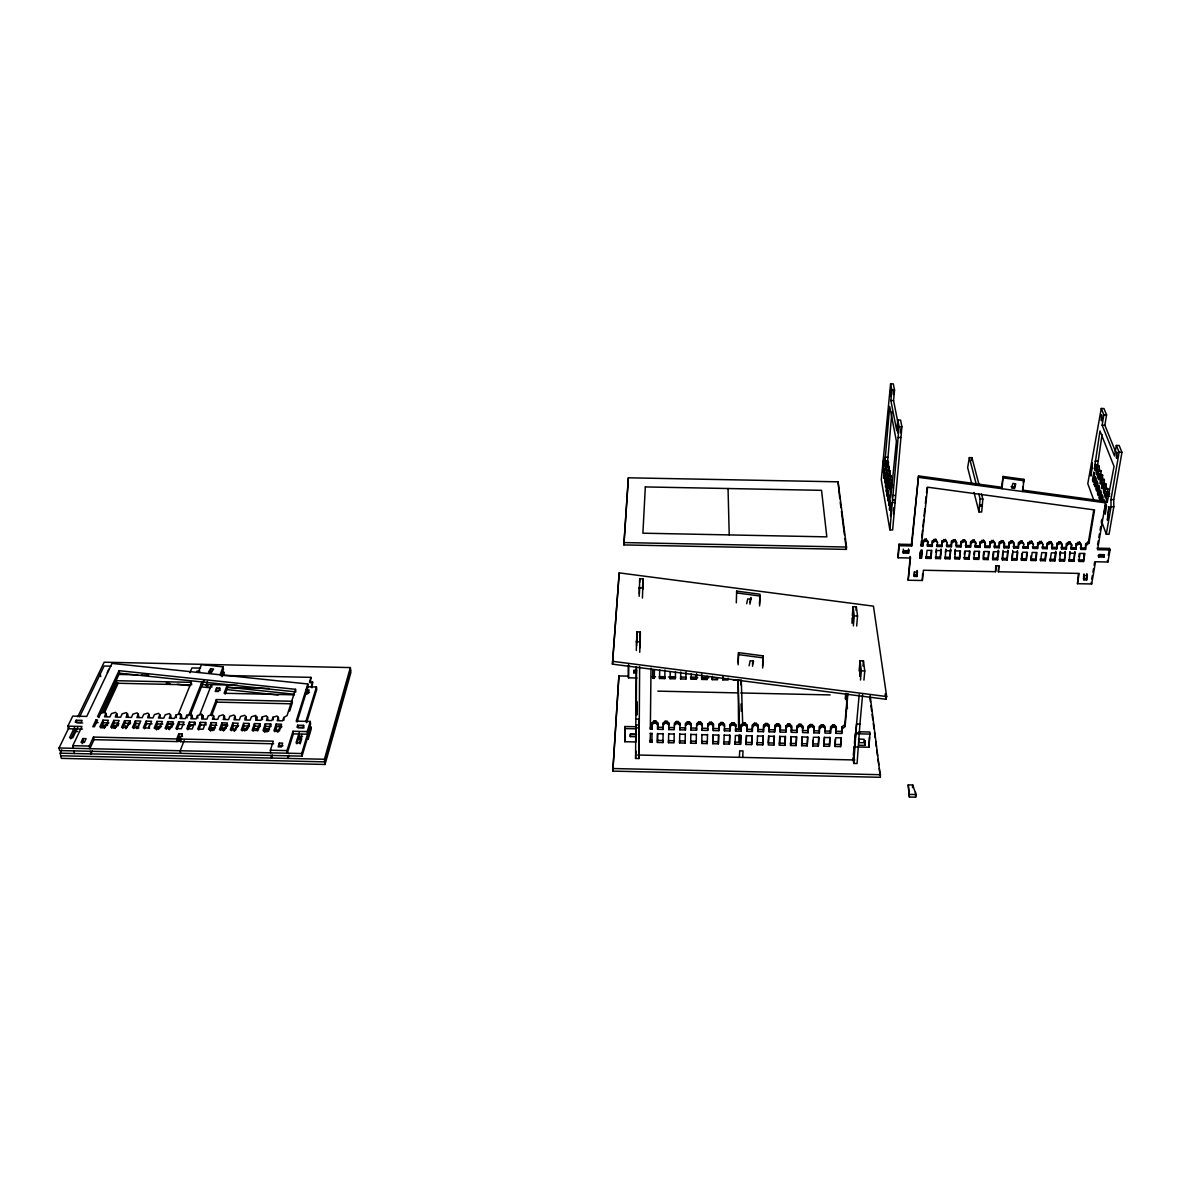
<?xml version="1.0" encoding="UTF-8"?>
<svg xmlns="http://www.w3.org/2000/svg" width="1181" height="1181" viewBox="0 0 1181 1181"><rect width="100%" height="100%" fill="white"/><g stroke="black" fill="none" stroke-linecap="round" stroke-linejoin="round"><path stroke-width="1.5" d="M623.878 544.913L628.366 477.803L838.067 481.833L846.526 547.039L846.349 549.386L623.878 544.913L628.366 477.803M635.54 741.948L624.749 741.712L624.764 728.574L624.882 726.507L635.718 726.743M624.882 726.507L624.749 741.712M700.466 722.034L702.267 723.835L702.267 725.902L700.466 724.101L700.466 722.034L698.606 721.99L696.701 723.717L696.569 730.183L690.988 730.065L691.018 727.998L696.569 728.116L696.569 730.183M628.469 677.805L628.499 665.006L628.469 677.805L637.017 677.997M696.701 723.717L696.687 725.784L698.606 724.056L698.606 721.99M636.397 736.737L630.3 736.59L630.314 733.962L636.411 734.11M636.648 672.89L633.754 672.816L633.769 670.262L636.662 670.321M696.185 743.336L696.2 741.255L690.664 741.122L690.649 743.203L696.185 743.336L696.391 734.257M696.436 679.296L696.539 674.011L696.436 679.296L691.151 679.178L691.165 677.304L696.436 677.422M890.592 383.825L881.292 479.722L889.884 529.9L892.629 529.959L901.915 426.74L900.572 420.067L897.752 420.023L896.748 430.74L890.858 400.521L891.817 390.025L890.592 383.825L893.294 383.869L894.548 390.07L893.574 400.566L898.136 423.684M639.069 754.895L638.891 758.527L635.585 758.453L636.219 666.645M635.821 741.963L635.998 726.758M636.308 650.495L636.884 631.924L640.309 631.997L640.235 642.375M636.279 714.918L636.529 667.531M636.618 645.638L636.648 640.515L636.544 642.494M636.5 715.406L636.677 709.117M636.839 640.574L636.884 631.924M637.09 714.756L636.972 701.78L636.987 706.799L637.164 703.477M639.187 596.302L639.718 578.808L642.981 578.867L642.907 588.994M639.364 593.748L639.497 586.942L639.393 588.743M888.26 467.646L888.378 462.066L885.706 462.007L885.086 466.687L884.702 464.502L889.706 406.456L896.394 441.177L890.681 498.249L889.692 484.313L892.556 485.125L889.824 485.081M889.057 472.046L889.175 466.451L886.488 466.392L885.868 471.071L885.706 462.007M889.854 476.504L889.972 470.865L887.285 470.82L886.651 475.515L886.488 466.392M889.692 484.313L889.042 489.037L889.013 482.852L891.729 482.911L891.729 480.593L888.88 479.781L888.245 484.49L888.201 478.335L890.902 478.394L890.917 476.076L888.082 475.279L887.448 479.973L887.285 470.82M887.477 463.262L891.921 411.948M888.201 478.335L888.082 475.279M889.013 482.852L888.88 479.781M889.884 529.9L899.081 426.695L897.752 420.023M639.689 582.174L639.718 578.808M638.891 758.527L639.29 719.17L635.939 719.096M639.054 755.855L639.644 666.527M639.733 652.311L640.309 631.997M639.94 647.705L640.072 640.589L639.969 642.567M642.449 598.073L642.774 587.001L642.671 588.817M691.121 723.584L691.106 725.651L689.305 723.85L687.431 723.805L685.526 725.533L685.556 723.466L687.46 721.739L689.32 721.783L691.121 723.584L690.988 730.065M859.93 724.115L857.066 763.531L853.73 763.457L856.55 724.042L859.93 724.115L862.602 694.782M689.305 723.85L689.32 721.783M650.214 742.288L650.288 740.207L651.956 740.251L651.868 742.318L650.214 742.288L650.362 733.224M650.347 729.149L650.436 727.083L652.104 727.112L652.03 729.179L650.347 729.149L651.011 668.106M687.431 723.805L687.46 721.739M651.868 742.318L652.03 733.253M652.03 729.179L652.148 722.713L654.023 720.986L655.883 721.03L657.714 722.846L657.596 729.312L663.161 729.43L663.22 727.363L657.655 727.245M652.694 678.337L652.753 676.462L654.333 676.492L654.274 678.381L652.694 678.337L652.842 669.642M654.274 678.381L654.422 669.686M685.113 743.085L685.128 741.004L679.592 740.871L679.562 742.952L685.113 743.085L685.305 734.006M685.881 679.06L685.91 677.185L680.64 677.067L680.61 678.957L685.881 679.06L686.028 672.078M685.423 729.932L685.452 727.865L679.887 727.747L679.857 729.814L685.423 729.932L685.556 723.466M657.404 742.45L657.477 740.369L663.013 740.502L662.94 742.569L657.404 742.45L657.522 733.711L663.087 733.829M657.596 729.312L657.714 722.846M657.477 740.369L657.581 733.386M659.529 678.485L659.603 676.61L664.859 676.728L664.8 678.603L659.529 678.485L659.692 669.804M662.94 742.569L663.117 733.504M663.161 729.43L663.279 722.964L665.169 721.237L667.029 721.281L668.845 723.082L668.726 729.563L674.292 729.681L674.425 723.215L676.314 721.488L678.174 721.532L679.99 723.333L679.961 725.4L678.13 723.599L676.27 723.554L674.381 725.282M664.8 678.603L664.962 669.907M674.203 733.755L674.026 742.834L668.49 742.701L668.667 733.637M678.13 723.599L678.174 721.532M675.488 671.841L675.34 678.839L670.07 678.721L670.217 671.738M676.27 723.554L676.314 721.488M680.61 678.957L680.758 671.959M679.562 742.952L679.754 733.888M679.857 729.814L679.99 723.333M668.845 723.082L668.8 725.149L666.97 723.348L667.029 721.281M668.49 742.701L668.535 740.62L674.071 740.753M668.726 729.563L668.771 727.496L674.336 727.614M670.07 678.721L670.114 676.846L675.384 676.949M691.151 679.178L691.254 673.893M663.279 722.964L663.22 725.031L665.11 723.303L665.169 721.237M690.649 743.203L690.855 734.139M707.094 676.123L706.976 679.533L701.706 679.415L701.809 674.13M707.493 734.508L707.271 743.587L701.735 743.454L701.942 734.39M733.932 722.787L733.991 724.854L735.778 726.655L735.719 724.588L733.932 722.787L732.072 722.742L730.138 724.47L730.006 730.936L724.425 730.818L724.573 724.337L722.772 722.536L720.912 722.492L718.993 724.219L718.86 730.685L713.28 730.567L713.413 724.086L711.626 722.285L709.766 722.241L707.847 723.968L707.714 730.434L702.134 730.316L702.267 723.835M712.246 679.636L712.232 677.761L717.502 677.879L717.531 679.754L712.246 679.636L712.364 676.226M652.148 722.713L652.074 724.78L653.949 723.052L654.023 720.986M657.655 724.898L655.809 723.097L655.883 721.03M712.822 743.705L713.132 734.966L718.698 735.084L718.373 743.838L712.822 743.705L713.044 734.641M713.28 730.567L713.413 724.086M718.373 743.838L718.594 734.759M718.86 730.685L718.993 724.219M728.042 678.101L728.087 679.99L722.802 679.872L722.934 676.462M724.263 735.217L729.828 735.335L729.459 744.089L723.909 743.956L724.16 734.892M729.459 744.089L729.71 735.01M730.006 730.936L730.138 724.47M736.294 602.827L736.664 591.105L760.003 594.235L759.59 605.912M738.095 662.807L738.538 652.621L763.118 655.868L762.675 668.018M738.155 664.814L738.538 652.621M735.01 744.207L735.394 735.468L740.959 735.586L740.561 744.34L735.01 744.207L734.951 742.126L740.502 742.259L740.561 744.34M756.268 723.289L756.357 725.355L758.128 727.156L758.04 725.09L756.268 723.289L754.408 723.244L752.459 724.972L752.327 731.452L746.746 731.319L746.879 724.839L745.108 723.038L743.248 722.993L741.299 724.721L741.166 731.201L735.586 731.069L735.719 724.588M738.612 729.696L738.11 680.212L739.572 729.474M741.063 685.054L741.284 680.271L733.357 680.108M739.409 757.331L739.705 750.85L743.026 750.924L742.731 757.42M740.502 742.259L740.812 735.261M741.166 731.201L741.299 724.721M746.112 744.458L746.525 735.719L752.105 735.837L751.662 744.591L746.112 744.458L746.377 735.394M746.746 731.319L746.879 724.839M635.585 758.453L635.939 751.175M642.981 578.867L642.523 587.902L639.231 587.843M751.662 744.591L751.928 735.512M752.327 731.452L752.459 724.972M759.501 604.082L759.841 597.527M757.671 735.97L763.236 736.088L762.764 744.842L757.213 744.724L757.493 735.645M847.486 693.616L844.873 724.381L841.846 726.979L841.699 733.46L836.104 733.342L836.251 726.846L834.524 725.045L832.664 725.001L830.656 726.728L830.509 733.209L824.928 733.076L825.061 726.595L823.334 724.794L821.474 724.75L819.481 726.477L819.334 732.958L813.739 732.825L813.886 726.345L812.159 724.543L810.284 724.499L808.306 726.226L808.158 732.707L802.563 732.574L802.711 726.094L800.969 724.293L799.109 724.248L797.131 725.975L796.983 732.456L791.388 732.323L791.536 725.843L789.794 724.042L787.934 723.997L785.956 725.725L785.808 732.205L780.228 732.072L780.375 725.592L778.619 723.791L776.744 723.746L774.78 725.474L774.647 731.954L769.067 731.821L769.2 725.341L767.443 723.54L765.583 723.495L763.62 725.223L763.487 731.703L757.892 731.57L758.04 725.09M762.572 666.01L763.118 655.868M630.3 736.59L630.418 734.523L636.5 734.656M633.754 672.816L633.857 670.941L636.751 671.015M762.764 744.842L763.044 735.763M763.487 731.703L763.62 725.223M768.61 735.896L768.211 742.893L773.762 743.011L773.88 745.093L768.314 744.975L768.816 736.221L774.382 736.339L773.88 745.093M769.067 731.821L769.2 725.341M773.762 743.011L774.16 736.014M774.647 731.954L774.78 725.474M779.43 745.226L779.962 736.472L785.527 736.604L784.981 745.344L779.43 745.226L779.726 736.147M780.228 732.072L780.375 725.592M784.981 745.344L785.291 736.265M785.808 732.205L785.956 725.725M870.176 695.742L880.436 777.305L612.821 771.119L618.903 675.945L628.071 676.137M612.821 771.119L618.903 675.945M790.547 745.477L791.108 736.723L796.688 736.855L796.097 745.595L790.547 745.477L790.857 736.398M791.388 732.323L791.536 725.843M796.097 745.595L796.422 736.516M796.983 732.456L797.131 725.975M801.663 745.728L802.268 736.974L807.834 737.106L807.213 745.846L801.663 745.728L801.988 736.649M802.504 729.031L802.711 726.094M612.437 664.15L619.198 572.874L873.453 606.163L886.68 696.554L885.942 699.27L612.437 664.15L619.198 572.874M807.213 745.846L807.553 736.767M808.158 732.707L808.306 726.226M812.779 745.979L813.414 737.224L818.994 737.357L818.33 746.112L812.779 745.979L812.853 740.398M813.739 732.825L813.886 726.345M818.33 746.112L818.684 737.018M819.334 732.958L819.481 726.477M838.067 481.833L839.765 498.603M823.895 746.23L824.574 737.475L830.154 737.608L829.461 746.362L823.895 746.23L824.249 737.151M829.461 746.362L829.815 737.269M830.509 733.209L830.656 726.728M835.026 746.481L835.735 737.726L841.33 737.859L840.592 746.613L835.026 746.481L835.247 739.144M836.104 733.342L836.251 726.846M840.592 746.613L840.961 737.535M841.699 733.46L841.846 726.979M845.271 698.842L845.729 693.395M852.313 615.626L853.066 606.709L856.328 606.783L857.539 615.98L856.668 625.989M845.64 698.931L846.098 693.483M852.032 623.391L852.106 617.988M853.391 625.915L854.247 615.906L853.066 606.709M842.068 729.046L845.094 726.463L847.884 693.852M856.018 610.341L856.328 606.783M859.118 671L860.034 660.799L863.444 660.873L864.772 670.941L863.931 680.108M853.332 755.205L854.099 746.569M854.409 743.203L855.28 733.342M853.258 760.756L859.207 694.502M860.506 680.035L861.333 670.867L860.034 660.799M862.986 665.981L863.444 660.873M893.397 394.557L893.427 390.365M887.743 466.731L888.378 462.066M888.658 469.846L889.175 466.451M863.902 741.889L864.138 739.262L859.532 739.144M864.891 745.388L864.876 740.664L864.891 745.388L858.735 745.241M890.134 480.032L890.784 475.338M891.065 483.236L891.596 479.826M869.496 736.959L868.98 747.263L854.498 746.923M868.98 747.263L869.954 732.028L859.059 731.777M900.542 432.733L900.985 428.186M893.412 511.137L893.737 507.771M893.5 514.222L893.987 509.188M899.036 544.205L899.302 545.725L911.717 545.976L911.437 544.456L899.036 544.205L897.84 556.236L898.106 557.772L910.477 558.023L908.159 580.225L922.331 580.506L923.439 570.246L995.539 571.707L996.336 565.758L999.2 565.817L998.388 571.766L1079.183 573.42L1077.485 583.694L1091.702 583.975L1095.496 561.757L1107.926 562.008L1110.037 549.947L1109.476 548.427L1097.016 548.176M898.106 557.772L899.302 545.725M908.588 553.166L908.558 549.239L908.588 553.166L903.347 553.062L903.317 549.135M911.437 544.456L918.538 475.928L1001.636 487.251L1002.064 488.727L1003.082 476.46L1023.868 479.338L1022.805 491.562L1022.864 486.498M911.717 545.976L918.538 475.928M917.076 576.461L917.253 570.571L917.076 576.461L914.242 576.402L914.271 571.958M914.242 576.402L914.714 572.047L917.548 572.106M919.984 558.214L920.84 550.198L922.272 550.228L921.416 558.244L919.984 558.214L919.689 556.679L920.206 551.881M1093.724 510.192L1088.498 541.518L1085.693 543.895L1085.546 549.46L1080.748 549.372L1081.412 545.327L1079.567 542.153L1076.098 543.703L1075.95 549.268L1071.152 549.18L1071.802 545.135L1069.956 541.961L1066.502 543.511L1066.354 549.076L1061.557 548.988L1062.191 544.943L1060.361 541.769L1056.906 543.319L1056.759 548.885L1051.961 548.781L1052.596 544.751L1050.765 541.577L1047.311 543.127L1047.178 548.693L1042.38 548.589L1042.985 544.559L1041.17 541.385L1037.73 542.935L1037.582 548.501L1032.784 548.397L1033.39 544.367L1031.574 541.193L1028.134 542.743L1028.001 548.309L1023.204 548.205L1023.779 544.175L1021.978 541.001L1018.553 542.551L1018.421 548.117L1013.623 548.014L1014.184 543.983L1012.397 540.809L1008.973 542.359L1008.84 547.925L1004.042 547.822L1004.603 543.791L1002.802 540.618L999.392 542.168L999.259 547.733L994.461 547.63L995.007 543.6L993.221 540.426L989.811 541.976L989.678 547.541L984.895 547.438L985.412 543.408L983.64 540.234L980.245 541.799L980.097 547.349L975.314 547.246L975.831 543.216L974.059 540.042L970.664 541.607L970.531 547.157L965.748 547.054L966.25 543.024L964.493 539.85L961.098 541.415L960.965 546.965L956.182 546.862L956.669 542.832L954.912 539.658L951.532 541.223L951.399 546.773L946.616 546.67L947.088 542.64L945.346 539.481L941.966 541.031L941.833 546.582L937.05 546.478L937.507 542.448L935.78 539.289L932.4 540.839L932.267 546.39L927.498 546.301L927.926 542.256L926.214 539.097L922.848 540.647L922.715 546.198L921.283 546.168L921.357 541.075M921.741 537.503L922.509 530.358M922.892 526.8L923.66 519.655M924.044 516.082L924.797 508.937M925.373 503.578L926.14 496.433M926.524 492.861L927.1 487.502M921.283 546.168L927.602 487.192L1094.566 509.941L1089.03 543.039L1086.225 545.415M921.416 558.244L921.8 550.302M922.715 546.198L922.848 540.647M922.582 573.833L922.331 580.506M927.498 546.301L927.631 540.736M926.17 558.333L927.055 550.316L931.824 550.42L930.938 558.436L926.17 558.333L925.874 556.812L930.628 556.901L930.938 558.436M930.628 556.901L931.337 550.494M932.267 546.39L932.4 540.839M908.233 784.893L909.4 797.027L915.644 797.175L915.939 794.562L912.751 784.996L908.233 784.893L909.4 797.027M935.913 552.191L936.282 548.988M935.692 558.524L936.592 550.508L941.375 550.612L940.445 558.628L935.692 558.524L935.382 557.004L940.135 557.092L940.445 558.628M912.455 787.609L912.751 784.996M940.135 557.092L941.05 549.076L941.375 550.612M941.833 546.582L941.966 541.031M915.6 792.348L915.644 797.175M945.435 552.383L945.819 549.18L945.213 558.716L949.982 558.82L950.587 549.268L949.982 558.82M951.399 546.773L951.532 541.223M954.779 554.184L955.355 549.372L954.735 558.908L959.503 559.012L960.478 550.996L955.695 550.892M955.99 543.998L956.315 541.311M979.197 485.273L971.933 457.667L969.335 457.623L967.652 467.617L971.742 483.575M959.503 559.012L959.932 551.069M960.965 546.965L961.098 541.415M971.594 460.501L971.933 457.667M964.301 554.376L964.7 551.158M965.748 547.054L965.881 541.503M969.025 559.204L970.029 551.187L965.246 551.084L964.257 559.1L969.025 559.204L969.468 551.261M970.531 547.157L970.664 541.607M981.455 493.894L982.828 499.076L981.706 512.008L979.005 511.964L980.112 499.017L978.769 493.85M973.823 554.568L974.236 551.35M975.314 547.246L975.462 541.695M978.562 559.395L979.58 551.379L974.812 551.276L973.794 559.292L978.562 559.395L979.005 551.453M980.097 547.349L980.245 541.799M983.153 556.354L983.773 551.542M984.895 547.438L985.028 541.887M988.084 559.587L989.147 551.571L984.363 551.468L983.33 559.484L988.084 559.587L988.541 551.645M989.678 547.541L989.811 541.976M1001.636 487.251L1003.082 476.46M992.675 556.546L993.31 551.734M994.461 547.63L994.609 542.079M992.852 559.676L993.93 551.66L998.713 551.763L997.62 559.779L992.852 559.676L992.468 558.155L997.222 558.244L997.62 559.779M995.745 565.699L995.539 571.707M997.222 558.244L998.299 550.228L998.713 551.763M999.259 547.733L999.392 542.168M998.595 565.758L998.388 571.766M1007.157 559.971L1007.851 550.42L1007.157 559.971L1002.389 559.883L1002.639 553.535M1004.042 547.822L1004.19 542.271M1002.389 559.883L1003.082 550.331M1008.84 547.925L1008.973 542.359M1012.634 550.523L1013.062 552.044L1017.845 552.147L1016.693 560.163L1011.925 560.074L1012.191 553.727M1013.623 548.014L1013.77 542.463M1011.925 560.074L1013.062 552.044M1023.366 482.911L1023.868 479.338M1016.693 560.163L1017.417 550.612M1018.421 548.117L1018.553 542.551M1021.476 560.266L1022.628 552.236L1027.411 552.339L1026.245 560.355L1021.476 560.266L1021.727 553.919M1026.245 560.355L1026.732 552.413M1028.001 548.309L1028.134 542.743M1031.013 560.458L1032.194 552.428L1036.977 552.531L1035.781 560.547L1031.013 560.458L1031.043 555.72M1035.781 560.547L1036.283 552.605M1037.582 548.501L1037.73 542.935M1040.564 560.65L1041.775 552.619L1046.558 552.723L1045.333 560.739L1040.564 560.65L1040.107 559.115L1044.86 559.204L1045.333 560.739M1044.86 559.204L1045.849 552.797M1047.178 548.693L1047.311 543.127M1051.695 545.917L1052.109 543.23M1050.101 560.842L1051.341 552.811L1056.139 552.915L1054.884 560.931L1050.101 560.842L1049.629 559.307L1054.397 559.395L1054.884 560.931M1054.397 559.395L1055.652 551.379L1056.139 552.915M1056.759 548.885L1056.906 543.319M1059.933 554.686L1060.435 551.483L1059.652 561.034L1064.435 561.123L1065.218 551.571L1064.435 561.123M1061.557 548.988L1061.704 543.422M1066.354 549.076L1066.502 543.511M1069.484 554.878L1070.001 551.675L1069.204 561.226L1073.987 561.315L1074.784 551.763L1073.987 561.315M1071.152 549.18L1071.3 543.614M1075.95 549.268L1076.098 543.703M1115.366 451.201L1104.855 425.234L1106.567 414.856L1103.969 408.537L1101.268 408.478L1087.79 483.679L1093.96 500.523M1078.784 556.679L1079.301 553.461M1080.748 549.372L1080.895 543.806M1102.36 480.564L1102.478 474.924L1099.777 474.865L1098.581 479.56L1097.74 477.331L1098.389 473.448L1101.091 473.492L1100.781 470.466L1098.079 470.407L1096.898 475.102L1096.057 472.887L1096.706 469.019L1099.393 469.064L1099.083 466.052L1096.396 465.993L1095.23 470.673L1094.403 468.473L1099.969 430.962L1114.052 466.392L1107.232 502.456L1106.346 500.124L1106.7 493.067L1109.461 493.127L1108.9 493.924M1101.356 520.732L1106.287 534.196L1109.048 534.255L1113.816 506.797L1113.742 499.681L1121.95 452.308L1119.145 445.488L1116.34 445.444L1114.524 456.014L1102.139 425.175L1103.851 414.811L1101.268 408.478M1078.386 573.582L1077.485 583.694M1097.282 467.248L1102.094 434.578M1094.152 484.417L1095.422 476.74L1096.263 478.969L1094.979 486.661L1094.152 484.417L1096.824 484.476M1083.538 561.521L1084.881 553.49L1080.084 553.402L1078.77 561.418L1083.538 561.521L1084.084 553.564M1085.546 549.46L1085.693 543.895M1083.553 576.859L1084.04 573.966L1083.833 579.856L1086.682 579.915L1086.889 574.025L1086.682 579.915M1099.777 474.865L1100.279 484.062L1101.489 479.353L1104.205 479.412L1104.073 485.081M1099.186 497.954L1100.485 490.218L1101.342 492.492L1100.042 500.242L1099.186 497.954L1101.888 498.013M1101.489 479.353L1102.006 488.594L1103.216 483.885L1105.947 483.944L1105.815 489.628M1101.15 500.995L1102.198 494.78L1103.069 497.083L1102.272 501.748M1103.216 483.885L1103.733 493.171L1104.944 488.462L1107.689 488.506L1107.571 494.234M1104.944 488.462L1104.604 495.474L1105.475 497.791L1106.7 493.067M1091.761 579.015L1092.336 575.59M1092.927 572.18L1093.503 568.755M1094.093 565.345L1094.669 561.92M1097.621 544.574L1098.241 540.972M1098.847 537.37L1099.467 533.768M1100.072 530.166L1100.692 526.564M1101.312 522.962L1101.917 519.36M1022.362 490.085L1104.988 501.349L1105.549 502.84L1097.548 549.696L1110.037 549.947M1098.714 556.989L1099.127 554.583L1104.397 554.686L1103.969 557.107L1098.714 556.989L1098.168 555.469L1103.423 555.572L1103.969 557.107M1106.287 534.196L1111.041 506.752L1110.952 499.622L1119.116 452.249L1116.34 445.444M1108.28 555.306L1109.476 548.427M746.702 603.757L747.706 598.856L750.939 599.284L749.905 604.185M749.832 602.354L750.85 597.468L750.939 599.284M749.094 665.789L750.171 660.755L753.567 661.198L752.489 666.232M752.4 664.209L753.124 660.858M61.781 749.876L60.187 753.183L61.309 758.364L325.026 764.461L350.875 672.58L350.358 667.575L104.179 662.201L77.784 716.793M325.026 764.461L324.421 759.265L350.358 667.575M350.609 670.085L324.716 761.863L60.748 755.781M1014.435 488.417L1015.778 483.841L1012.914 483.442L1011.571 488.033L1014.435 488.417L1014.892 483.9M69.133 727.23L59.05 747.972L59.611 750.57L302.011 756.15L301.686 753.537L310.573 724.042L310.263 721.458L296.18 721.148L307.813 683.991L112.003 663.427L86.744 716.424L72.75 716.099L67.848 726.153L68.395 728.751L82.478 729.076M302.011 756.15L310.869 726.625L311.179 729.208L308.138 739.365L307.828 736.782M307.193 731.585L293.006 731.26L286.968 750.599L287.308 753.212L293.346 733.859L307.518 734.183L307.193 731.585L310.263 721.458M300.181 743.868L301.745 738.716M306.661 722.624L316.744 689.512L316.449 686.973L307.503 686.781M296.903 743.794L299.531 735.217M303.606 725.37L302.986 727.393L297.007 727.26L297.642 725.237L303.606 725.37L303.93 727.954L297.952 727.821L297.642 725.237M301.952 734.42L299.339 742.982L296.047 742.908L299.206 732.633M305.805 721.783L316.449 686.973M311.976 687.829L312.655 682.131L309.511 682.057L310.972 677.363L222.117 675.414M288.976 755.205L287.972 758.423L287.633 755.825M311.194 686.855L312.655 682.131M297.036 722.034L308.108 686.545L307.813 683.991M306.839 694.162L307.887 690.767M310.293 683.031L310.972 677.363M99.13 716.705L97.506 716.66L119.045 670.675L295.516 689.32L287.072 715.568L283.735 717.502L282.658 720.838L277.24 720.72L278.332 717.369L276.974 716.011L272.944 717.251L271.837 720.587L266.419 720.469L267.541 717.133L266.197 715.76L262.152 717.015L261.016 720.351L255.613 720.233L256.749 716.897L255.421 715.524L251.361 716.764L250.195 720.1L244.792 719.982L245.973 716.646L244.644 715.273L240.584 716.527L239.389 719.864L233.986 719.746L235.181 716.409L233.868 715.036L229.793 716.277L228.583 719.613L223.179 719.495L224.405 716.158L223.106 714.8L219.016 716.04L217.776 719.377L212.373 719.259L213.628 715.922L212.344 714.549L208.24 715.804L206.97 719.126L201.567 719.008L202.866 715.671L201.582 714.313L197.478 715.553L196.179 718.889L190.776 718.771L192.09 715.435L190.82 714.062L186.701 715.317L185.373 718.639L179.984 718.52L181.328 715.199L180.073 713.826L175.939 715.066L174.581 718.402L169.193 718.284L170.566 714.948L169.311 713.59L165.178 714.83L163.79 718.151L158.402 718.033L159.804 714.712L158.564 713.339L154.416 714.594L153.013 717.915L147.61 717.797L149.042 714.461L147.817 713.103L143.669 714.343L142.222 717.664L136.834 717.546L138.295 714.225L137.085 712.866L132.907 714.106L131.445 717.428L126.057 717.31L127.533 713.988L126.337 712.615L122.16 713.855L120.669 717.177L115.28 717.059L116.786 713.737L115.605 712.379L111.413 713.619L109.892 716.941L104.504 716.823L106.039 713.501L104.873 712.128L100.68 713.383M279.351 743.056L278.126 746.879L281.432 746.953L282.643 743.129L279.351 743.056L279.69 745.669L282.982 745.742M289.655 711.139L292.46 702.385M272.398 755.028L271.423 758.054L271.069 755.441M277.978 732.146L279.085 728.751L281.329 727.452M274.819 731.733L276.487 726.655L276.147 724.071L281.565 724.189L279.38 730.95L273.918 730.832L276.147 724.071M270.715 752.828L270.36 750.215L273.298 741.181L179.999 739.04L180.442 741.653L273.652 743.779M267.098 731.895L268.22 728.515L268.574 731.098M270.715 723.953L268.471 730.714L263.023 730.581L265.297 723.82L270.715 723.953L271.069 726.536L265.651 726.418L263.939 731.497M264.869 732.382L266.005 729.002L269.608 729.076M259.879 723.702L257.576 730.463L252.114 730.345L254.446 723.584L259.879 723.702L260.233 726.285M253.074 731.246L254.816 726.167L254.446 723.584M889.692 471.691L889.972 470.865M249.029 723.451L246.667 730.212L241.219 730.094L243.611 723.333L249.029 723.451L249.398 726.049L243.98 725.931L242.194 730.995M892.142 485.184L892.423 484.372M234.473 731.157L235.683 727.776L237.971 726.463M231.328 730.744L233.159 725.68L232.775 723.097L238.193 723.215L235.772 729.961L230.325 729.843L232.775 723.097M223.608 730.906L224.833 727.526L227.136 726.226M221.939 722.846L219.445 729.592L224.877 729.725L227.357 722.964L221.939 722.846L222.338 725.429L220.463 730.508M225.099 694.162L227.579 687.549L227.21 685.01L224.095 693.262L294.438 694.827M212.728 730.67L213.997 727.289L214.411 729.873M209.598 730.257L211.517 725.193L211.104 722.595L216.522 722.728L213.997 729.474L208.55 729.356L211.104 722.595M210.646 731.157L211.916 727.776L215.518 727.85M210.528 714.874L216.359 699.565L292.283 701.263M211.576 715.745L216.758 702.134L216.359 699.565M222.013 676.683L223.829 671.93L224.213 674.454M205.686 722.477L203.102 729.223L197.67 729.105L200.283 722.359L205.686 722.477L206.099 725.06M219.71 688.006L218.382 691.505L215.208 691.446L216.551 687.947L219.71 688.006L220.094 690.56M221.024 675.724L223.46 669.406L223.076 666.866L201.464 664.593L198.275 672.491M198.748 730.006L200.696 724.942L200.283 722.359M220.035 674.779L223.076 666.866M194.865 722.241L192.223 728.987L186.79 728.854L189.447 722.108L194.865 722.241L195.293 724.824M199.84 714.52L211.473 684.655L211.871 687.194M187.882 729.769L189.875 724.706L189.447 722.108M184.221 740.457L180.176 750.747L180.619 753.36M210.321 687.165L206.631 687.076L206.232 684.537L207.472 681.393M190.333 714.874L203.944 680.566M180.442 741.653L181.461 739.07M178.759 733.829L176.707 738.966L93.476 737.077L89.298 746.067L89.845 748.68L94.008 739.675L177.15 741.579L179.202 736.427L178.759 733.829L182.036 733.903L182.479 736.501M178.789 740.221L180.147 736.811M188.547 715.73L202.172 681.452M178.626 741.594L179.645 739.026M179.999 739.04L182.036 733.903M177.032 729.518L179.069 724.455L178.626 721.871L184.044 721.99L181.343 728.736L175.91 728.603L178.626 721.871M178.301 714.269L191.278 682.338L114.941 680.655M169.296 729.681L170.684 726.3L173.031 725.001M189.934 672.757L191.912 667.944L200.534 668.121M167.805 721.621L165.03 728.367L170.463 728.485L173.223 721.739L167.805 721.621L168.263 724.204L166.181 729.268M156.497 729.932L157.914 726.551L161.517 726.625M158.446 729.43L159.863 726.049M155.331 729.031L157.457 723.968L156.999 721.384L162.402 721.502L159.597 728.234L154.165 728.116L156.999 721.384M144.495 728.78L146.651 723.717L146.178 721.133L151.581 721.251L148.732 727.998L143.3 727.865L146.178 721.133M133.645 728.529L135.859 723.481L135.372 720.882L140.775 721.015L137.852 727.747L132.434 727.629L135.372 720.882M125.909 728.692L127.4 725.326L129.807 724.012M129.969 720.764L127.002 727.496L121.569 727.378L124.566 720.646L129.969 720.764L130.456 723.363L125.053 723.23L122.809 728.293M113.553 728.264L114.764 725.577L118.366 725.651M115.074 728.441L116.594 725.075L119.001 723.776M111.826 728.382L114.262 722.993L113.76 720.395L119.163 720.528L116.137 727.26L110.704 727.127L113.76 720.395M92.295 750.88L90.907 753.891L90.376 751.278M102.747 728.027L103.987 725.326L107.574 725.414M104.238 728.205L105.788 724.839L108.209 723.525M100.99 728.131L103.47 722.742L102.968 720.159L108.357 720.277L105.271 727.009L99.854 726.891L102.968 720.159M104.415 712.866L118.174 683.209M103.146 711.951L116.934 682.323M95.941 719.997L92.797 726.728L94.421 726.758L97.565 720.041L95.941 719.997L96.458 722.58L98.082 722.624M98.791 717.605L119.517 673.214L119.045 670.675M82.168 743.705L83.364 741.166L82.818 738.568L86.11 738.642L84.323 742.436L81.031 742.362L82.818 738.568M107.22 672.609L108.844 669.214M73.34 748.296L72.794 745.683L81.947 726.477L67.848 726.153M77.71 727.599L72.823 737.8L69.546 737.726L74.462 727.526L75.008 730.109L70.801 738.863M79.614 716.852L104.12 666.025L110.999 666.173M76.189 720.233L75.215 722.241L81.164 722.373L82.124 720.366L76.189 720.233L76.735 722.816L82.67 722.949M210.617 668.697L208.52 672.063L211.517 672.373L213.599 669.022L210.617 668.697L211 671.236M1099.083 466.052L1095.865 466.82M1100.234 471.278L1100.781 470.466M1101.932 475.736L1102.478 474.924M1103.659 480.224L1104.205 479.412M1105.386 484.741L1105.947 483.944M1107.689 488.506L1104.397 489.259M713.442 726.153L711.641 724.352L709.781 724.307L707.862 726.035L707.847 723.968M923.143 542.168L926.509 540.603L927.926 542.256M719.022 726.285L720.956 724.558L722.816 724.603L724.603 726.404M932.724 542.359L936.09 540.795L937.507 542.448M730.198 726.536L732.131 724.809L733.991 724.854M942.29 542.537L945.671 540.987L947.088 542.64M741.358 726.787L743.307 725.06L745.167 725.104L746.953 726.905M951.871 542.729L955.267 541.178L956.669 542.832M752.533 727.038L754.497 725.311L756.357 725.355M961.452 542.92L964.847 541.37L966.25 543.024M971.033 543.112L974.443 541.562L975.831 543.216M763.723 727.289L765.687 725.562L767.547 725.606L769.303 727.407M980.629 543.304L984.024 541.754L985.412 543.408M774.898 727.54L776.877 725.813L778.737 725.857L780.493 727.658M990.209 543.496L993.62 541.946L995.007 543.6M786.088 727.791L788.067 726.064L789.927 726.108L791.683 727.909M999.805 543.688L1003.215 542.138L1004.603 543.791M797.278 728.042L799.257 726.315L801.131 726.359L802.873 728.16M1009.386 543.88L1012.811 542.33L1014.184 543.983M1018.982 544.072L1022.421 542.522L1023.779 544.175M808.468 728.293L810.461 726.566L812.336 726.61L814.063 728.411M1028.592 544.264L1032.017 542.714L1033.39 544.367M819.673 728.544L821.666 726.817L823.541 726.861L825.268 728.677M1038.188 544.456L1041.627 542.906L1042.985 544.559M830.863 728.795L832.871 727.068L834.746 727.112L836.473 728.928M1047.783 544.648L1051.238 543.098L1052.596 544.751M1057.394 544.84L1060.848 543.29L1062.191 544.943M1067.004 545.032L1070.458 543.481L1071.802 545.135M1076.614 545.223L1080.084 543.673L1081.412 545.327M259.643 726.95L257.369 728.264L257.738 730.847M246.519 728.013L248.807 726.714M193.817 724.381L189.624 726.728L188.355 725.341M891.817 390.025L894.548 390.07M890.858 400.521L893.574 400.566M1103.851 414.811L1106.567 414.856M1102.139 425.175L1104.855 425.234M899.081 426.695L901.915 426.74M898.047 437.457L900.882 437.501M1119.116 452.249L1121.95 452.308M885.071 457.254L887.728 457.298M1094.994 461.21L1097.68 461.254M885.056 460.649L887.713 460.693M1095.038 464.62L1097.71 464.664M885.839 462.731L888.511 462.79M1096.396 465.993L1099.363 466.775M1094.403 468.473L1097.075 468.532M885.824 465.019L888.496 465.063M886.621 467.13L889.308 467.174M1098.079 470.407L1101.061 471.204M886.621 469.418L889.293 469.462M887.005 471.632L890.105 471.618M1100.057 475.618L1102.774 475.663M1097.74 477.331L1100.441 477.375M887.403 473.861L890.105 473.906M1100.087 477.921L1102.788 477.965M888.215 476.032L890.917 476.076M1101.77 480.106L1104.486 480.165M1101.799 482.424L1104.515 482.483M889.013 480.534L891.729 480.593M1102.655 484.697L1106.228 484.697M1103.526 486.971L1106.257 487.03M1105.239 489.229L1107.985 489.274M889.824 487.413L892.541 487.458M1105.268 491.562L1108.014 491.621M1106.139 493.865L1109.756 493.894M1107.025 496.182L1109.786 496.241M892.541 495.4L895.301 495.444M1110.952 499.622L1113.742 499.681M980.112 499.017L982.828 499.076M892.511 500.124L895.287 500.183M892.496 502.486L895.272 502.545M1111.041 506.752L1113.816 506.797M979.389 504.818L982.09 504.863M979.743 506.191L982.444 506.25M920.973 544.648L922.405 544.677M927.188 544.781L931.957 544.869M941.508 545.061L936.725 544.972L937.05 546.478M946.276 545.15L951.059 545.253M955.828 545.342L960.611 545.445M965.394 545.533L970.162 545.637M974.945 545.725L979.728 545.829M984.511 545.917L989.279 546.021M994.062 546.109L998.846 546.212M1003.629 546.301L1008.412 546.404M1013.195 546.493L1017.978 546.596M1027.559 546.788L1022.761 546.685L1023.204 548.205M1032.342 546.877L1037.125 546.98M1041.908 547.069L1046.706 547.172M1056.272 547.364L1051.489 547.261L1051.961 548.781M1061.069 547.453L1065.852 547.556M1070.65 547.644L1075.448 547.748M1080.231 547.836L1085.029 547.94M623.878 542.566L846.526 547.039M946.143 550.7L950.926 550.804M1003.496 551.852L1008.279 551.955M1060.922 553.003L1065.72 553.107M1070.503 553.195L1075.301 553.298M903.583 550.656L908.839 550.759M908.307 551.645L903.066 551.542L903.347 553.062M919.689 556.679L921.121 556.709M949.642 557.284L944.889 557.196L945.213 558.716M954.396 557.388L959.149 557.476M963.903 557.58L968.671 557.668M973.424 557.772L978.178 557.86M982.946 557.963L987.7 558.052M1001.99 558.347L1006.743 558.436M1011.512 558.539L1016.28 558.628M1021.034 558.731L1025.802 558.82M1030.57 558.923L1035.338 559.012M1063.948 559.587L1059.165 559.499L1059.652 561.034M1073.485 559.779L1068.716 559.691L1069.204 561.226M1078.253 559.883L1083.021 559.971M1084.557 575.516L1087.406 575.575M913.961 574.852L916.796 574.911M1086.151 578.365L1083.317 578.306L1083.833 579.856M854.247 615.906L857.539 615.98M636.352 641.814L639.807 641.888M861.333 670.867L864.772 670.941M652.783 669.819L654.377 669.848M651.912 676.654L655.573 676.743M659.234 676.816L664.741 676.934M668.402 677.023L675.739 677.185M690.413 677.495L697.75 677.658M701.411 677.746L708.748 677.909M196.873 671.133L199.988 671.207M119.473 674.454L137.66 674.853M141.307 674.942L148.585 675.089M657.787 691.136L737.564 692.893M740.708 692.967L830.14 694.93M206.232 684.537L237.543 685.231M113.612 683.164L189.861 684.847M226.87 687.534L269.179 688.464M305.997 689.925L309.156 689.984L308.064 693.498L304.905 693.424M306.307 692.465L309.466 692.538M216.758 702.134L290.792 703.787M653.949 723.052L655.809 723.097M665.11 723.303L666.97 723.348M698.606 724.056L700.466 724.101M635.806 724.942L639.157 725.016M713.265 728.5L718.83 728.618M729.961 728.869L724.396 728.751L724.425 730.818M741.092 729.12L735.527 729.002L735.586 731.069M746.672 729.253L752.238 729.371M763.384 729.622L757.803 729.504L757.892 731.57M768.949 729.755L774.529 729.873M780.095 730.006L785.675 730.124M791.255 730.257L796.835 730.375M802.401 730.508L807.981 730.626M813.561 730.759L819.142 730.877M824.722 731.009L830.302 731.128M835.882 731.26L841.477 731.379M635.747 727.865L639.098 727.939M856.491 732.84L859.857 732.914M624.764 728.574L635.614 728.81M855.679 733.77L870.235 734.11M650.303 733.549L651.971 733.578M668.638 733.962L674.203 734.08M679.754 734.213L685.32 734.331M690.885 734.464L696.436 734.582M702.001 734.715L707.567 734.833M170.079 723.436L173.666 723.525M223.962 724.662L227.564 724.75M277.919 725.887L281.521 725.961M103.47 722.742L108.873 722.861M114.262 722.993L117.864 723.067M135.859 723.481L139.461 723.554M146.651 723.717L152.054 723.85M157.457 723.968L162.86 724.086M168.263 724.204L173.666 724.337M179.069 724.455L184.472 724.573M189.875 724.706L193.492 724.78M200.696 724.942L204.298 725.031M211.517 725.193L216.92 725.311M222.338 725.429L227.741 725.562M233.159 725.68L238.577 725.798M254.816 726.167L258.432 726.256M276.487 726.655L281.905 726.787M172.308 726.876L168.706 726.787L169.163 729.371M226.339 728.101L222.722 728.013L223.12 730.596M247.966 728.588L244.364 728.515L244.733 731.083M255.185 728.751L258.787 728.839M865.127 742.76L858.971 742.613L858.543 739.011M712.807 741.624L718.343 741.757M729.415 742.008L723.879 741.875L723.909 743.956M746.038 742.377L751.588 742.509M762.675 742.76L757.124 742.628L757.213 744.724M779.298 743.144L784.848 743.262M790.399 743.395L795.95 743.513M801.5 743.646L807.051 743.764M812.602 743.897L818.153 744.015M823.703 744.148L829.254 744.266M834.805 744.399L840.37 744.517M74.226 731.467L77.739 731.541M298.985 736.575L302.513 736.664M297.538 739.129L301.066 739.203M637.563 755.013L854.823 759.973M72.794 745.683L89.298 746.067M270.36 750.215L286.968 750.599M59.05 747.972L301.686 753.537M60.187 753.183L324.421 759.265M612.806 768.521L880.701 774.706M909.695 794.414L915.939 794.562M119.517 673.214L295.826 691.874L295.516 689.32M200.726 684.301L208.063 685.083M228.243 687.224L294.305 694.236M166.3 683.135L169.961 683.533M177.298 684.301L190.126 685.674M201.124 686.84L210.292 687.814M226.796 689.571L278.126 695.019M612.88 661.36L886.68 696.554M738.597 654.628L763.206 657.876M760.092 596.051L736.708 592.921L736.664 591.105M1011.143 486.557L1013.992 486.941M918.848 477.39L1105.549 502.84M1003.496 477.921L1024.326 480.8M245.013 717.856L246.342 719.229L245.973 716.646M234.251 717.62L235.565 718.993L235.181 716.409M223.504 717.369L224.803 718.742L224.405 716.158M148.289 715.686L149.515 717.044L149.042 714.461M137.557 715.435L138.768 716.808L138.295 714.225M126.825 715.199L128.02 716.557L127.533 713.988M116.092 714.963L117.288 716.321L116.786 713.737M105.375 714.712L106.556 716.085L106.039 713.501M1103.94 499.386L1104.811 501.704M1107.379 560.473L1107.926 562.008M1088.498 541.518L1089.03 543.039M1079.567 542.153L1080.084 543.673M1077.958 542.123L1078.474 543.644M1091.17 582.425L1091.702 583.975M1069.956 541.961L1070.458 543.481M1068.362 541.931L1068.864 543.452M1060.361 541.769L1060.848 543.29M1058.752 541.739L1059.254 543.26M1050.765 541.577L1051.238 543.098M1049.156 541.548L1049.643 543.068M1041.17 541.385L1041.627 542.906M1039.56 541.356L1040.033 542.876M1031.574 541.193L1032.017 542.714M1029.98 541.164L1030.423 542.684M1021.978 541.001L1022.421 542.522M1020.384 540.972L1020.812 542.492M1012.397 540.809L1012.811 542.33M1010.788 540.78L1011.216 542.3M1002.802 540.618L1003.215 542.138M1001.208 540.588L1001.621 542.109M993.221 540.426L993.62 541.946M991.627 540.396L992.025 541.917M969.335 457.623L976.525 485.229M974.015 492.447L979.005 511.964M983.64 540.234L984.024 541.754M982.046 540.204L982.43 541.725M974.059 540.042L974.443 541.562M972.465 540.012L972.834 541.533M964.493 539.85L964.847 541.37M962.899 539.82L963.253 541.341M954.912 539.658L955.267 541.178M953.318 539.628L953.658 541.149M945.346 539.481L945.671 540.987M943.752 539.437L944.077 540.957M73.901 750.909L74.447 753.508M935.78 539.289L936.09 540.795M934.186 539.245L934.496 540.765M93.476 737.077L94.008 739.675M926.214 539.097L926.509 540.603M924.62 539.067L924.915 540.573M103.987 725.326L104.504 727.909M100.252 674.041L100.739 676.565M114.764 725.577L115.266 728.146M124.566 720.646L125.053 723.23M125.555 725.813L126.042 728.397M136.332 726.064L136.819 728.633M910.477 558.023L910.182 556.487L908.159 580.225M138.221 725.562L138.694 728.146M149.042 725.813L149.5 728.397M157.914 726.551L158.372 729.135M159.804 714.712L160.262 717.295M170.566 714.948L171.009 717.531M176.707 738.966L177.15 741.579M180.073 713.826L180.501 716.409M175.939 715.066L176.382 717.649M181.328 715.199L181.756 717.768M186.701 715.317L187.129 717.9M192.09 715.435L192.518 718.018M190.82 714.062L191.248 716.646M197.478 715.553L197.891 718.137M191.278 682.338L191.676 684.891M202.866 715.671L203.28 718.255M201.582 714.313L201.995 716.897M211.916 727.776L212.329 730.345M213.628 715.922L214.041 718.506M216.551 687.947L216.95 690.486M233.543 728.264L233.927 730.847M885.16 693.852L885.942 699.27M243.611 723.333L243.98 725.931M255.421 715.524L255.775 718.107M256.749 716.897L257.118 719.48M265.297 723.82L265.651 726.418M266.005 729.002L266.36 731.585M262.152 717.015L262.507 719.598M267.541 717.133L267.895 719.716M869.703 696.465L870.412 701.854M870.899 705.456L871.608 710.844M872.095 714.431L872.803 719.82M873.276 723.422L873.999 728.81M874.471 732.397L875.195 737.785M875.667 741.373L876.391 746.761M876.863 750.363L877.572 755.751M878.059 759.339L878.767 764.727M879.255 768.329L879.963 773.717M272.944 717.251L273.283 719.834M278.332 717.369L278.672 719.952M276.826 729.238L277.166 731.821M840.237 502.235L840.946 507.682M841.418 511.299L844.459 534.875M844.932 538.506L846.349 549.386M283.735 717.502L284.06 720.085M293.006 731.26L293.346 733.859M308.95 729.43L309.26 732.028M845.788 693.897L847.456 708.541M853.11 757.966L853.73 763.457M844.873 724.381L845.094 726.463M834.524 725.045L834.746 727.112M832.664 725.001L832.871 727.068M823.334 724.794L823.541 726.861M821.474 724.75L821.666 726.817M812.159 724.543L812.336 726.61M810.284 724.499L810.461 726.566M800.969 724.293L801.131 726.359M799.109 724.248L799.257 726.315M789.794 724.042L789.927 726.108M787.934 723.997L788.067 726.064M778.619 723.791L778.737 725.857M776.744 723.746L776.877 725.813M767.443 723.54L767.547 725.606M765.583 723.495L765.687 725.562M754.408 723.244L754.497 725.311M745.108 723.038L745.167 725.104M743.248 722.993L743.307 725.06M741.284 680.271L742.687 724.071M741.048 703.965L741.284 711.346M739.734 734.951L739.941 742.244M738.775 735.232L738.996 742.598M728.042 488.521L729.223 534.919M732.072 722.742L732.131 724.809M722.772 677.997L722.802 679.872M722.772 722.536L722.816 724.603M720.912 722.492L720.956 724.558M1098.36 471.16L1098.389 473.448M1096.677 466.731L1096.706 469.019M711.626 722.285L711.641 724.352M709.766 722.241L709.781 724.307M707.714 730.434L707.699 728.367L702.134 728.249L702.134 730.316M706.976 679.533L706.976 677.643L701.706 677.525L701.706 679.415M707.271 743.587L707.271 741.506L701.735 741.373L701.735 743.454M645.328 486.926L642.892 533.192L826.818 536.868L821.548 490.336L645.328 486.926M853.154 614.843L852.977 621.605L853.154 614.843M860.137 669.376L859.945 676.447L860.137 669.376M883.742 459.084L882.93 471.839L883.742 459.084M890.71 390.306L890.548 395.989L890.71 390.306M884.348 468.34L884.038 478.187L884.348 468.34M885.115 472.725L884.805 482.616L885.115 472.725M885.898 477.154L885.573 487.074L885.898 477.154M886.68 481.612L886.37 491.576L886.68 481.612M887.477 486.114L887.152 496.123L887.477 486.114M888.274 490.646L887.95 500.7L888.274 490.646M889.086 495.223L888.762 505.32L889.086 495.223M889.898 499.843L889.559 509.971L889.898 499.843M897.9 426.799L897.722 432.674L897.9 426.799M891.463 502.678L890.592 515.861L891.463 502.678M1092.336 463.026L1090.949 475.81L1092.336 463.026M1101.637 414.974L1101.43 420.613L1101.637 414.974M1093.768 472.326L1092.499 479.988L1093.326 482.202L1094.595 474.526L1093.768 472.326M1097.09 481.198L1095.82 488.89L1096.647 491.148L1097.946 483.428L1097.09 481.198M1098.788 485.686L1097.489 493.407L1098.33 495.68L1099.629 487.945L1098.788 485.686M1105.682 504.036L1104.353 511.845L1105.224 514.193L1106.567 506.383L1105.682 504.036M1116.754 452.22L1116.532 458.066L1116.754 452.22M1108.915 506.915L1107.424 520.112L1108.915 506.915"/></g></svg>
